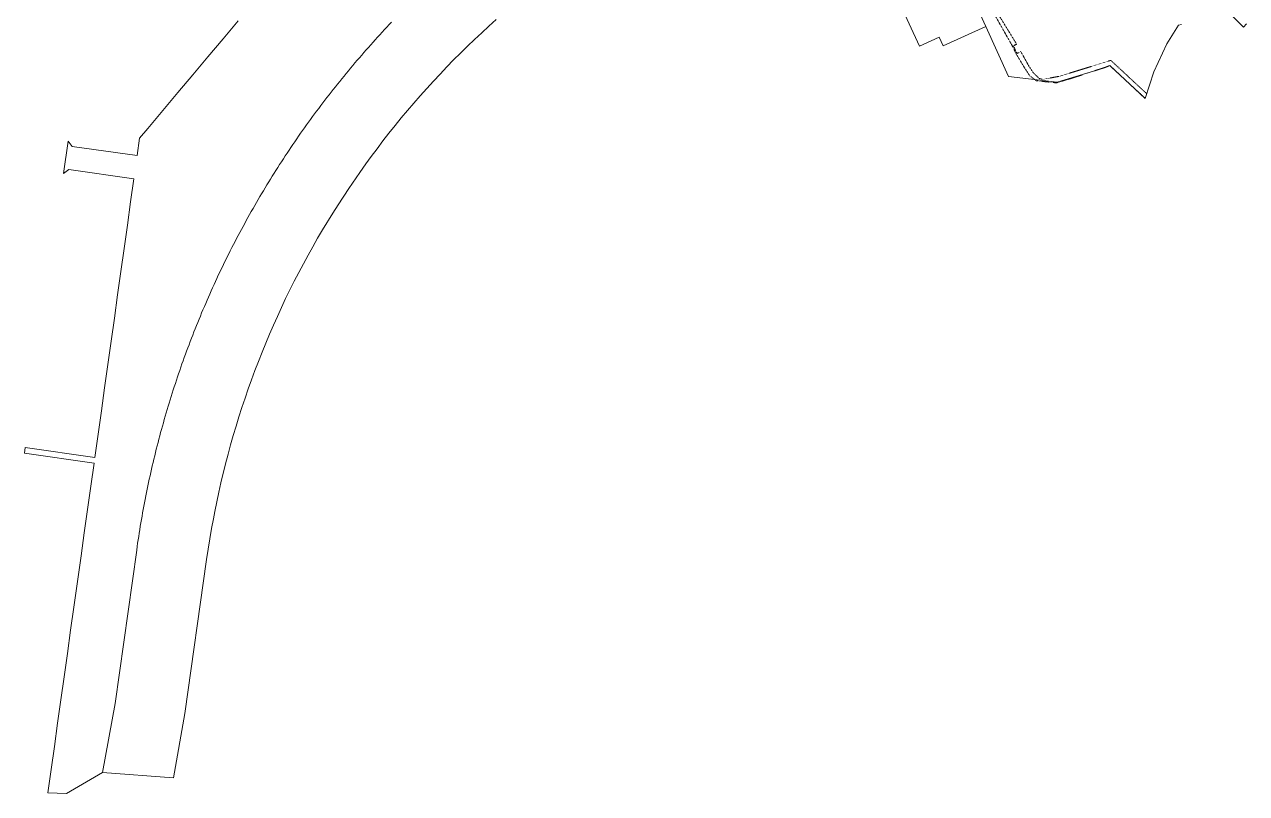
# Model space of a CAD drawing. Header units: metres. Extents: x 300268 to 302887, y 6172399 to 6173904.
# Drawn here: x 300268 to 301062, y 6172399 to 6172898 of the extents above; entities that cross this region are included whole.
import ezdxf

# ---------------------------------------------------------------- set-up
doc = ezdxf.new("R2010")
doc.units = ezdxf.units.M
doc.linetypes.add('HIDDEN', pattern=[0.375, 0.25, -0.125])
doc.linetypes.add('HIDDEN2', pattern=[0.1875, 0.125, -0.0625])
for name, color, linetype, lineweight in [('Cadastre Land Parcels_SP_EXT', 9, 'Continuous', 5), ('Cadastre Other Property_SP_EXT', 9, 'HIDDEN', 5), ('Cadastre Roads_SP_EXT', 9, 'Continuous', 5)]:
    doc.layers.add(name, color=color, linetype=linetype, lineweight=lineweight)

msp = doc.modelspace()

# ---------------------------------------------------------------- linework, layer by layer
at = {"layer": 'Cadastre Land Parcels_SP_EXT', "linetype": 'Continuous'}
for points in [[(300822.79, 6172942.66), (300849.47, 6172884.31), (300862.38, 6172890.22), (300864.99, 6172884.54), (300892.62, 6172897.18), (300841.37, 6173009.25)], [(300841.37, 6173009.25), (300892.62, 6172897.18), (300907.45, 6172864.7), (300939.01, 6172860.91), (300970.49, 6172870.55), (300973.35, 6172871.67), (300996.23, 6172850.32), (301002.03, 6172867.62), (301010.43, 6172885.81), (301017.94, 6172897.94), (301020, 6172898.43)], [(301038.87, 6172918.38), (301060.28, 6172896.59), (301062.26, 6172898.77)], [(300406.47, 6172900.82), (300396.67, 6172889.14), (300386.88, 6172877.47), (300377.08, 6172865.79), (300367.28, 6172854.11), (300357.49, 6172842.43), (300347.69, 6172830.76), (300342.41, 6172824.46), (300340.84, 6172813.28), (300298.58, 6172819.21), (300295.98, 6172822.66), (300293.02, 6172801.53), (300296.46, 6172804.12), (300338.72, 6172798.19), (300336.6, 6172783.1), (300334.49, 6172768.01), (300332.37, 6172752.91), (300330.25, 6172737.82), (300328.14, 6172722.72), (300326.02, 6172707.63), (300323.9, 6172692.54), (300321.78, 6172677.44), (300319.67, 6172662.35), (300317.55, 6172647.25), (300315.43, 6172632.16), (300313.31, 6172617.07), (300268.03, 6172623.42), (300267.52, 6172619.8), (300312.8, 6172613.44), (300310.69, 6172598.35), (300308.57, 6172583.26), (300306.45, 6172568.16), (300304.34, 6172553.07), (300301.79, 6172534.96), (300299.68, 6172519.87), (300297.56, 6172504.77), (300295.44, 6172489.68), (300293.33, 6172474.59), (300291.21, 6172459.49), (300289.09, 6172444.4), (300286.97, 6172429.31), (300284.86, 6172414.21), (300282.75, 6172399.21), (300294.94, 6172398.65), (300318.37, 6172412.35), (300326.48, 6172457.13), (300340.52, 6172556.91), (300340.83, 6172559.12), (300341.15, 6172561.32), (300341.48, 6172563.52), (300341.81, 6172565.72), (300342.16, 6172567.92), (300342.51, 6172570.12), (300342.87, 6172572.31), (300343.23, 6172574.51), (300343.61, 6172576.7), (300343.99, 6172578.89), (300344.38, 6172581.08), (300344.78, 6172583.27), (300345.19, 6172585.46), (300345.6, 6172587.65), (300346.02, 6172589.83), (300346.45, 6172592.01), (300346.89, 6172594.2), (300347.33, 6172596.38), (300347.79, 6172598.55), (300348.25, 6172600.73), (300348.72, 6172602.91), (300349.19, 6172605.08), (300349.68, 6172607.25), (300350.17, 6172609.42), (300350.67, 6172611.59), (300351.17, 6172613.76), (300351.69, 6172615.92), (300352.21, 6172618.09), (300352.74, 6172620.25), (300353.28, 6172622.41), (300353.83, 6172624.56), (300354.38, 6172626.72), (300354.94, 6172628.87), (300355.51, 6172631.02), (300356.09, 6172633.17), (300356.67, 6172635.32), (300357.27, 6172637.46), (300357.87, 6172639.61), (300358.47, 6172641.75), (300359.09, 6172643.88), (300359.71, 6172646.02), (300360.34, 6172648.15), (300360.98, 6172650.29), (300361.63, 6172652.41), (300362.28, 6172654.54), (300362.94, 6172656.67), (300363.61, 6172658.79), (300364.29, 6172660.91), (300364.97, 6172663.03), (300365.66, 6172665.14), (300366.36, 6172667.25), (300367.07, 6172669.36), (300367.78, 6172671.47), (300368.5, 6172673.58), (300369.23, 6172675.68), (300369.97, 6172677.78), (300370.71, 6172679.88), (300371.47, 6172681.97), (300372.22, 6172684.06), (300372.99, 6172686.15), (300373.77, 6172688.24), (300374.55, 6172690.32), (300375.34, 6172692.4), (300376.13, 6172694.48), (300376.94, 6172696.55), (300377.75, 6172698.63), (300378.57, 6172700.69), (300379.39, 6172702.76), (300380.23, 6172704.82), (300381.07, 6172706.88), (300381.92, 6172708.94), (300382.77, 6172710.99), (300383.63, 6172713.05), (300384.51, 6172715.09), (300385.38, 6172717.14), (300386.27, 6172719.18), (300387.16, 6172721.22), (300388.06, 6172723.25), (300388.97, 6172725.28), (300389.88, 6172727.31), (300390.8, 6172729.34), (300391.73, 6172731.36), (300392.67, 6172733.38), (300393.61, 6172735.4), (300394.56, 6172737.41), (300395.52, 6172739.42), (300396.48, 6172741.42), (300397.45, 6172743.42), (300398.43, 6172745.42), (300399.42, 6172747.42), (300400.41, 6172749.41), (300401.41, 6172751.39), (300402.42, 6172753.38), (300403.44, 6172755.36), (300404.46, 6172757.34), (300405.49, 6172759.31), (300406.52, 6172761.28), (300407.57, 6172763.24), (300408.62, 6172765.21), (300409.67, 6172767.16), (300410.74, 6172769.12), (300411.81, 6172771.07), (300412.89, 6172773.01), (300413.97, 6172774.96), (300415.06, 6172776.9), (300416.16, 6172778.83), (300417.27, 6172780.76), (300418.38, 6172782.69), (300419.5, 6172784.61), (300420.63, 6172786.53), (300421.76, 6172788.45), (300422.9, 6172790.36), (300424.05, 6172792.26), (300425.2, 6172794.17), (300426.36, 6172796.07), (300427.53, 6172797.96), (300428.7, 6172799.85), (300429.88, 6172801.74), (300431.07, 6172803.62), (300432.26, 6172805.5), (300433.47, 6172807.37), (300434.67, 6172809.24), (300435.89, 6172811.1), (300437.11, 6172812.96), (300438.34, 6172814.82), (300439.57, 6172816.67), (300440.81, 6172818.52), (300442.06, 6172820.36), (300443.31, 6172822.2), (300444.57, 6172824.03), (300445.84, 6172825.86), (300447.12, 6172827.68), (300448.4, 6172829.5), (300449.68, 6172831.32), (300450.98, 6172833.13), (300452.28, 6172834.94), (300453.58, 6172836.74), (300454.89, 6172838.53), (300456.21, 6172840.33), (300457.54, 6172842.11), (300458.87, 6172843.89), (300460.21, 6172845.67), (300461.55, 6172847.45), (300462.91, 6172849.21), (300464.26, 6172850.98), (300465.63, 6172852.74), (300467, 6172854.49), (300468.37, 6172856.24), (300469.76, 6172857.98), (300471.14, 6172859.72), (300472.54, 6172861.45), (300473.94, 6172863.18), (300475.35, 6172864.91), (300476.76, 6172866.62), (300478.18, 6172868.34), (300479.61, 6172870.05), (300481.04, 6172871.75), (300482.48, 6172873.45), (300483.92, 6172875.14), (300485.37, 6172876.83), (300486.83, 6172878.51), (300488.29, 6172880.19), (300489.76, 6172881.86), (300491.23, 6172883.53), (300492.71, 6172885.19), (300494.2, 6172886.84), (300495.69, 6172888.5), (300497.19, 6172890.14), (300498.69, 6172891.78), (300500.2, 6172893.42), (300501.71, 6172895.05), (300503.24, 6172896.67), (300504.76, 6172898.29), (300506.3, 6172899.9)]]:
    msp.add_lwpolyline(points, dxfattribs=at)
at = {"layer": 'Cadastre Other Property_SP_EXT', "linetype": 'HIDDEN2'}
msp.add_lwpolyline([(300896.03, 6172908.98), (300910.05, 6172884.28), (300912.41, 6172879.32), (300917.79, 6172870.41), (300921.33, 6172864.98), (300925.52, 6172861.84), (300939.08, 6172860.42), (300970.4, 6172870.55), (300973.25, 6172871.71), (300996.35, 6172850.51), (300997.33, 6172853.43), (300974, 6172875.08), (300940.64, 6172864.75), (300929.8, 6172862.77), (300927.38, 6172863.26), (300923.55, 6172867.06), (300920.38, 6172871.93), (300915.47, 6172880.77), (300912.99, 6172879.59), (300910.62, 6172884.56), (300912.77, 6172885.58), (300897.79, 6172909.94)], dxfattribs=at)
at = {"layer": 'Cadastre Roads_SP_EXT', "linetype": 'Continuous'}
msp.add_lwpolyline([(300506.3, 6172899.9), (300504.76, 6172898.29), (300503.24, 6172896.67), (300501.71, 6172895.05), (300500.2, 6172893.42), (300498.69, 6172891.78), (300497.19, 6172890.14), (300495.69, 6172888.5), (300494.2, 6172886.84), (300492.71, 6172885.19), (300491.23, 6172883.53), (300489.76, 6172881.86), (300488.29, 6172880.19), (300486.83, 6172878.51), (300485.37, 6172876.83), (300483.92, 6172875.14), (300482.48, 6172873.45), (300481.04, 6172871.75), (300479.61, 6172870.05), (300478.18, 6172868.34), (300476.76, 6172866.62), (300475.35, 6172864.91), (300473.94, 6172863.18), (300472.54, 6172861.45), (300471.14, 6172859.72), (300469.76, 6172857.98), (300468.37, 6172856.24), (300467, 6172854.49), (300465.63, 6172852.74), (300464.26, 6172850.98), (300462.91, 6172849.21), (300461.55, 6172847.45), (300460.21, 6172845.67), (300458.87, 6172843.89), (300457.54, 6172842.11), (300456.21, 6172840.33), (300454.89, 6172838.53), (300453.58, 6172836.74), (300452.28, 6172834.94), (300450.98, 6172833.13), (300449.68, 6172831.32), (300448.4, 6172829.5), (300447.12, 6172827.68), (300445.84, 6172825.86), (300444.57, 6172824.03), (300443.31, 6172822.2), (300442.06, 6172820.36), (300440.81, 6172818.52), (300439.57, 6172816.67), (300438.34, 6172814.82), (300437.11, 6172812.96), (300435.89, 6172811.1), (300434.67, 6172809.24), (300433.47, 6172807.37), (300432.26, 6172805.5), (300431.07, 6172803.62), (300429.88, 6172801.74), (300428.7, 6172799.85), (300427.53, 6172797.96), (300426.36, 6172796.07), (300425.2, 6172794.17), (300424.05, 6172792.26), (300422.9, 6172790.36), (300421.76, 6172788.45), (300420.63, 6172786.53), (300419.5, 6172784.61), (300418.38, 6172782.69), (300417.27, 6172780.76), (300416.16, 6172778.83), (300415.06, 6172776.9), (300413.97, 6172774.96), (300412.89, 6172773.01), (300411.81, 6172771.07), (300410.74, 6172769.12), (300409.67, 6172767.16), (300408.62, 6172765.21), (300407.57, 6172763.24), (300406.52, 6172761.28), (300405.49, 6172759.31), (300404.46, 6172757.34), (300403.44, 6172755.36), (300402.42, 6172753.38), (300401.41, 6172751.39), (300400.41, 6172749.41), (300399.42, 6172747.42), (300398.43, 6172745.42), (300397.45, 6172743.42), (300396.48, 6172741.42), (300395.52, 6172739.42), (300394.56, 6172737.41), (300393.61, 6172735.4), (300392.67, 6172733.38), (300391.73, 6172731.36), (300390.8, 6172729.34), (300389.88, 6172727.31), (300388.97, 6172725.28), (300388.06, 6172723.25), (300387.16, 6172721.22), (300386.27, 6172719.18), (300385.38, 6172717.14), (300384.51, 6172715.09), (300383.63, 6172713.05), (300382.77, 6172710.99), (300381.92, 6172708.94), (300381.07, 6172706.88), (300380.23, 6172704.82), (300379.39, 6172702.76), (300378.57, 6172700.69), (300377.75, 6172698.63), (300376.94, 6172696.55), (300376.13, 6172694.48), (300375.34, 6172692.4), (300374.55, 6172690.32), (300373.77, 6172688.24), (300372.99, 6172686.15), (300372.22, 6172684.06), (300371.47, 6172681.97), (300370.71, 6172679.88), (300369.97, 6172677.78), (300369.23, 6172675.68), (300368.5, 6172673.58), (300367.78, 6172671.47), (300367.07, 6172669.36), (300366.36, 6172667.25), (300365.66, 6172665.14), (300364.97, 6172663.03), (300364.29, 6172660.91), (300363.61, 6172658.79), (300362.94, 6172656.67), (300362.28, 6172654.54), (300361.63, 6172652.41), (300360.98, 6172650.29), (300360.34, 6172648.15), (300359.71, 6172646.02), (300359.09, 6172643.88), (300358.47, 6172641.75), (300357.87, 6172639.61), (300357.27, 6172637.46), (300356.67, 6172635.32), (300356.09, 6172633.17), (300355.51, 6172631.02), (300354.94, 6172628.87), (300354.38, 6172626.72), (300353.83, 6172624.56), (300353.28, 6172622.41), (300352.74, 6172620.25), (300352.21, 6172618.09), (300351.69, 6172615.92), (300351.17, 6172613.76), (300350.67, 6172611.59), (300350.17, 6172609.42), (300349.68, 6172607.25), (300349.19, 6172605.08), (300348.72, 6172602.91), (300348.25, 6172600.73), (300347.79, 6172598.55), (300347.33, 6172596.38), (300346.89, 6172594.2), (300346.45, 6172592.01), (300346.02, 6172589.83), (300345.6, 6172587.65), (300345.19, 6172585.46), (300344.78, 6172583.27), (300344.38, 6172581.08), (300343.99, 6172578.89), (300343.61, 6172576.7), (300343.23, 6172574.51), (300342.87, 6172572.31), (300342.51, 6172570.12), (300342.16, 6172567.92), (300341.81, 6172565.72), (300341.48, 6172563.52), (300341.15, 6172561.32), (300340.83, 6172559.12), (300340.52, 6172556.91), (300326.48, 6172457.13), (300318.37, 6172412.35), (300364.43, 6172408.82), (300371.92, 6172450.73), (300371.92, 6172450.73), (300386, 6172550.71), (300386.99, 6172557.42), (300388.06, 6172564.13), (300389.21, 6172570.82), (300390.36, 6172577.07), (300391.31, 6172582.02), (300392.57, 6172588.25), (300393.91, 6172594.46), (300395.32, 6172600.65), (300398.32, 6172612.99), (300399.94, 6172619.14), (300401.61, 6172625.26), (300403.35, 6172631.37), (300405.16, 6172637.46), (300407.04, 6172643.53), (300408.98, 6172649.58), (300410.99, 6172655.59), (300413.07, 6172661.6), (300415.21, 6172667.58), (300417.41, 6172673.53), (300419.69, 6172679.47), (300422.01, 6172685.37), (300424.42, 6172691.26), (300426.88, 6172697.11), (300429.43, 6172702.94), (300432.01, 6172708.71), (300434.68, 6172714.5), (300437.39, 6172720.24), (300440.19, 6172725.95), (300443.03, 6172731.63), (300445.95, 6172737.27), (300448.91, 6172742.88), (300451.95, 6172748.47), (300455.05, 6172754.01), (300458.2, 6172759.52), (300461.42, 6172765), (300468.04, 6172775.84), (300471.43, 6172781.21), (300478.4, 6172791.84), (300485.6, 6172802.3), (300489.51, 6172807.83), (300493.03, 6172812.6), (300496.82, 6172817.69), (300500.68, 6172822.74), (300504.58, 6172827.75), (300508.56, 6172832.72), (300512.58, 6172837.64), (300516.64, 6172842.51), (300520.78, 6172847.34), (300524.95, 6172852.12), (300529.18, 6172856.85), (300533.46, 6172861.55), (300537.81, 6172866.19), (300542.19, 6172870.79), (300546.63, 6172875.33), (300551.11, 6172879.83), (300555.65, 6172884.27), (300560.23, 6172888.67), (300564.86, 6172893.02), (300569.54, 6172897.31), (300574.27, 6172901.55)], dxfattribs=at)

doc.saveas('drawing.dxf')
